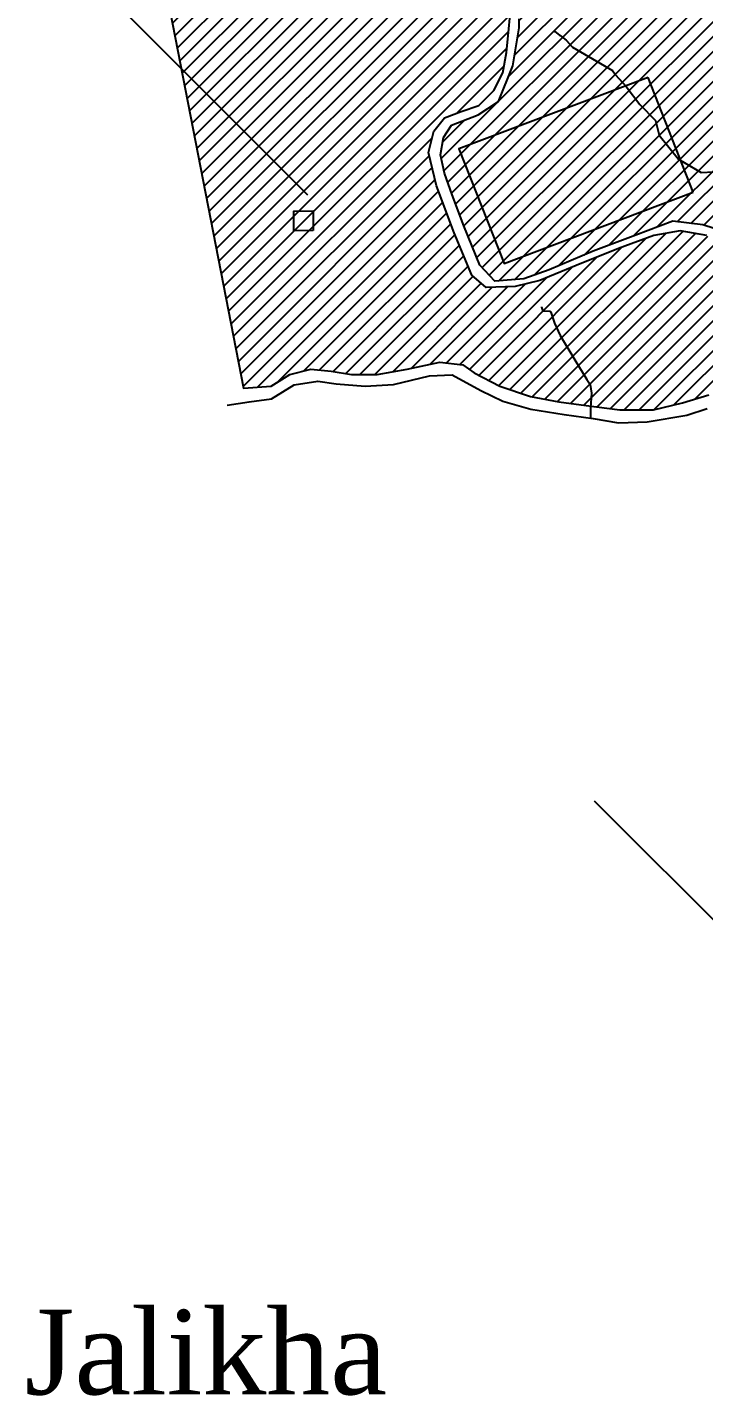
# Model space of a CAD drawing. Extents: x 13365 to 36625, y 86498 to 171760.
# Drawn here: x 14374 to 14773, y 86596 to 87404 of the extents above; entities that cross this region are included whole.
import ezdxf

# ---------------------------------------------------------------- set-up
doc = ezdxf.new("R2010")
doc.units = 0
doc.header["$LTSCALE"] = 5
doc.header["$MEASUREMENT"] = 0
for name, pattern in [('85', [0]), ('A_CONTINUOUS_LINE', [0]), ('CROSSED_LINE', [0])]:
    doc.linetypes.add(name, pattern=pattern)
for name, color, linetype in [('BOUNDARY', 7, 'A_CONTINUOUS_LINE'), ('CONTOUR', 255, 'Continuous'), ('Recreational', 73, 'Continuous'), ('STREAM & RIVER FRONT', 161, 'A_CONTINUOUS_LINE'), ('text', 7, 'Continuous'), ('UNCLASS', 206, 'A_CONTINUOUS_LINE')]:
    doc.layers.add(name, color=color, linetype=linetype)

msp = doc.modelspace()

# ---------------------------------------------------------------- hatches: boundary and pattern name
at = {"layer": 'Recreational', "linetype": 'Continuous'}
h = msp.add_hatch(dxfattribs=at)
h.set_pattern_fill('ANSI31', color=256, scale=50, style=0)
h.paths.add_polyline_path([(14664.44, 87409.09), (14665.4, 87418.56), (14666.09, 87432.92), (14668.48, 87439.76), (14673.96, 87445.57), (14682.52, 87448.99), (14690.73, 87449.68), (14703.4, 87449.68), (14718.46, 87449.33), (14727.7, 87449.68), (14740.03, 87446.6), (14752.69, 87442.84), (14767.07, 87440.44), (14784.19, 87436.68), (14802.33, 87434.63), (14824.76, 87436.28), (14840.4, 87440.34), (14854.01, 87444.87), (14863, 87448.68), (14873.27, 87452.44), (14891.07, 87455.86), (14901, 87460.64), (14908.19, 87468.51), (14915.03, 87478.77), (14920.17, 87488), (14926.01, 87494.89), (14931.15, 87496.26), (14937.31, 87493.87), (14942.78, 87491.47), (14945.52, 87486), (14951.68, 87474.37), (14957.85, 87468.22), (14966.06, 87461.72), (14974.62, 87455.57), (14980.78, 87444.62), (14984.2, 87434.02), (14987.53, 87419.62), (14988.96, 87416.63), (14993.78, 87405.78), (14998.61, 87393.13), (15003.43, 87382.89), (15007.65, 87365.41), (15009.48, 87359.21), (15014.91, 87347.16), (15022.15, 87332.7), (15024.56, 87323.66), (15026.97, 87309.8), (15032.4, 87296.55), (15039.03, 87279.68), (15045.7, 87262.62), (15054.15, 87243.34), (15062.59, 87224.06), (15069.23, 87207.79), (15074.65, 87195.74), (15078.32, 87188.88), (15086.76, 87171.41), (15092.79, 87158.75), (15092.79, 87140.68), (15084.95, 87128.63), (15076.51, 87123.2), (15058.42, 87116.58), (15036.7, 87115.37), (15015.59, 87120.79), (14992.07, 87131.04), (14967.34, 87141.28), (14951.06, 87155.74), (14930.55, 87171.41), (14910.05, 87188.28), (14905.22, 87207.56), (14905.76, 87221.67), (14893.76, 87234.07), (14881.7, 87241.3), (14859.99, 87244.31), (14841.15, 87257.77), (14823.06, 87266.21), (14802.55, 87276.45), (14786.27, 87283.08), (14772.77, 87287.48), (14755.05, 87289.53), (14733.23, 87281.36), (14708.01, 87271.82), (14682.11, 87260.93), (14667.11, 87255.48), (14650.07, 87254.12), (14641.21, 87263.65), (14631.66, 87286.8), (14624.85, 87305.19), (14620.27, 87317.99), (14617.85, 87328.83), (14619.66, 87339.08), (14624.49, 87346.31), (14640.17, 87352.33), (14652.23, 87360.33), (14660.67, 87381.42), (14664.29, 87403.71)])
h = msp.add_hatch(dxfattribs=at)
h.set_pattern_fill('ANSI31', color=256, scale=50, style=0)
h.paths.add_polyline_path([(14447.78, 87467.04), (14501.68, 87190.99), (14517.92, 87192.3), (14528.87, 87199.07), (14541.37, 87202.2), (14553.36, 87201.16), (14565.35, 87199.07), (14580.46, 87199.07), (14598.18, 87202.2), (14617.47, 87206.36), (14631.02, 87204.8), (14637.8, 87200.11), (14652.91, 87192.3), (14671.15, 87186.06), (14687.83, 87182.93), (14703.99, 87180.85), (14723.79, 87178.25), (14743.6, 87178.25), (14760.8, 87182.41), (14776.43, 87187.1), (14799.53, 87189.14), (14821.95, 87188.62), (14834.98, 87189.14), (14847.48, 87189.66), (14856.35, 87183.94), (14867.29, 87180.81), (14885.53, 87174.04), (14899.6, 87165.71), (14916.35, 87156.27), (14930.94, 87148.98), (14949.18, 87142.21), (14955.96, 87143.78), (14953.87, 87150.02), (14950.22, 87152.11), (14930.94, 87160.44), (14921.56, 87170.33), (14910.09, 87180.22), (14903.32, 87194.8), (14899.67, 87211.46), (14896.02, 87222.4), (14885.07, 87229.69), (14869.44, 87235.93), (14853.28, 87236.97), (14843.38, 87243.22), (14831.91, 87252.59), (14819.4, 87256.76), (14807.42, 87263.01), (14788.65, 87272.9), (14775.1, 87281.23), (14759.47, 87283.83), (14743.83, 87281.23), (14722.98, 87273.42), (14697.96, 87263.53), (14676.6, 87254.68), (14662, 87251.03), (14644.8, 87250.51), (14636.46, 87257.8), (14626.04, 87282.79), (14615.62, 87310.39), (14610.92, 87330.17), (14614.05, 87342.84), (14620.3, 87350.65), (14630.2, 87354.3), (14640.63, 87357.94), (14649.49, 87366.79), (14654.7, 87377.21), (14656.79, 87389.18), (14658.35, 87403.24), (14659.39, 87415.73), (14655.74, 87418.86), (14645.32, 87418.34), (14632.29, 87419.38), (14618.74, 87421.46), (14605.71, 87425.11), (14588.88, 87433.64), (14574.28, 87441.45), (14559.69, 87446.14), (14540.93, 87451.34), (14524.77, 87454.99), (14505.48, 87459.67), (14486.2, 87462.8), (14473.17, 87465.92), (14458.05, 87467.48)])

# ---------------------------------------------------------------- linework, layer by layer
at = {"layer": 'BOUNDARY', "color": 0, "linetype": 'CROSSED_LINE'}
msp.add_line((14542.69, 87295.63), (14542.76, 87284.04), dxfattribs=at)
msp.add_lwpolyline([(14542.76, 87284.04), (14531.22, 87283.93), (14531.22, 87295.55), (14542.69, 87295.63)], dxfattribs=at)
at = {"layer": 'CONTOUR', "color": 33, "linetype": 'A_CONTINUOUS_LINE'}
msp.add_lwpolyline([(14684.92, 87401.18), (14684.91, 87401.22), (14685.02, 87401.67), (14685.05, 87401.71), (14685.36, 87401.67), (14688.22, 87399.49), (14688.44, 87399.27), (14688.54, 87399.27), (14692.12, 87396.48), (14695.88, 87392.37), (14719.42, 87378.65), (14721.27, 87376.06), (14727.55, 87369.04), (14735.58, 87358.47), (14744.91, 87348.99), (14746.97, 87340.45), (14758.51, 87326.31), (14771.89, 87318.29), (14779.17, 87318.74)], dxfattribs=at)
at = {"layer": 'CONTOUR', "color": 252, "linetype": 'A_CONTINUOUS_LINE'}
msp.add_lwpolyline([(14677.46, 87239.07), (14677.47, 87238.89), (14678.09, 87236.98), (14678.19, 87236.83), (14678.51, 87236.69), (14682.51, 87236.39), (14682.83, 87236.25), (14683.14, 87235.81), (14685.18, 87229.4), (14688.66, 87222.07), (14697.22, 87207.85), (14704.25, 87196.05), (14706.2, 87193.25), (14707.1, 87188.16), (14706.51, 87179.37), (14706.47, 87173.3)], dxfattribs=at)
at = {"layer": 'Recreational', "linetype": 'Continuous'}
for points in [[(14447.78, 87467.04), (14501.68, 87190.99), (14517.92, 87192.3), (14528.87, 87199.07), (14541.37, 87202.2), (14553.36, 87201.16), (14565.35, 87199.07), (14580.46, 87199.07), (14598.18, 87202.2), (14617.47, 87206.36), (14631.02, 87204.8), (14637.8, 87200.11), (14652.91, 87192.3), (14671.15, 87186.06), (14687.83, 87182.93), (14703.99, 87180.85), (14723.79, 87178.25), (14743.6, 87178.25), (14760.8, 87182.41), (14776.43, 87187.1)], [(14775.1, 87281.23), (14759.47, 87283.83), (14743.83, 87281.23), (14722.98, 87273.42), (14697.96, 87263.53), (14676.6, 87254.68), (14662, 87251.03), (14644.8, 87250.51), (14636.46, 87257.8), (14626.04, 87282.79), (14615.62, 87310.39), (14610.92, 87330.17), (14614.05, 87342.84), (14620.3, 87350.65), (14630.2, 87354.3), (14640.63, 87357.94), (14649.49, 87366.79), (14654.7, 87377.21), (14656.79, 87389.18), (14658.35, 87403.24), (14659.39, 87415.73)], [(14786.27, 87283.08), (14772.77, 87287.48), (14755.05, 87289.53), (14733.23, 87281.36), (14708.01, 87271.82), (14682.11, 87260.93), (14667.11, 87255.48), (14650.07, 87254.12), (14641.21, 87263.65), (14631.66, 87286.8), (14624.85, 87305.19), (14620.27, 87317.99), (14617.85, 87328.83), (14619.66, 87339.08), (14624.49, 87346.31), (14640.17, 87352.33), (14652.23, 87360.33), (14660.67, 87381.42), (14664.29, 87403.71), (14664.44, 87409.09)]]:
    msp.add_lwpolyline(points, dxfattribs=at)
at = {"layer": 'STREAM & RIVER FRONT', "linetype": '85'}
msp.add_lwpolyline([(14491.87, 87180.98), (14504.98, 87182.9), (14518.1, 87184.82), (14531.48, 87193.07), (14545.54, 87195.2), (14556.35, 87193.52), (14573.35, 87192.21), (14590.25, 87193.12), (14611.33, 87198.27), (14624.81, 87198.95), (14641.79, 87189.65), (14654.66, 87183.3), (14671.16, 87178.67), (14690.89, 87175.47), (14707.99, 87173.09), (14723.09, 87170.49), (14739.97, 87171.08), (14763.44, 87175), (14775.32, 87178.96)], dxfattribs=at)
at = {"layer": 'text', "linetype": 'Continuous'}
for p, q in [((14539.65, 87304.96), (14390.07, 87454.54)), ((14708.71, 86947.37), (15048.86, 86607.22))]:
    msp.add_line(p, q, dxfattribs=at)
at = {"layer": 'UNCLASS', "linetype": 'A_CONTINUOUS_LINE'}
msp.add_line((14767.01, 87306.69), (14740.62, 87374.52), dxfattribs=at)
msp.add_lwpolyline([(14740.62, 87374.52), (14628.81, 87332.39), (14655.47, 87264.69), (14767.01, 87306.69)], dxfattribs=at)

# ---------------------------------------------------------------- texts
at = {"layer": 'text', "linetype": 'Continuous', "insert": (14372.37, 86646.94), "char_height": 50, "width": 1222.7139, "attachment_point": 1}
msp.add_mtext('{\\fTimes New Roman|b0|i0|c0|p18;Jalikha}', dxfattribs=at)

doc.saveas('drawing.dxf')
